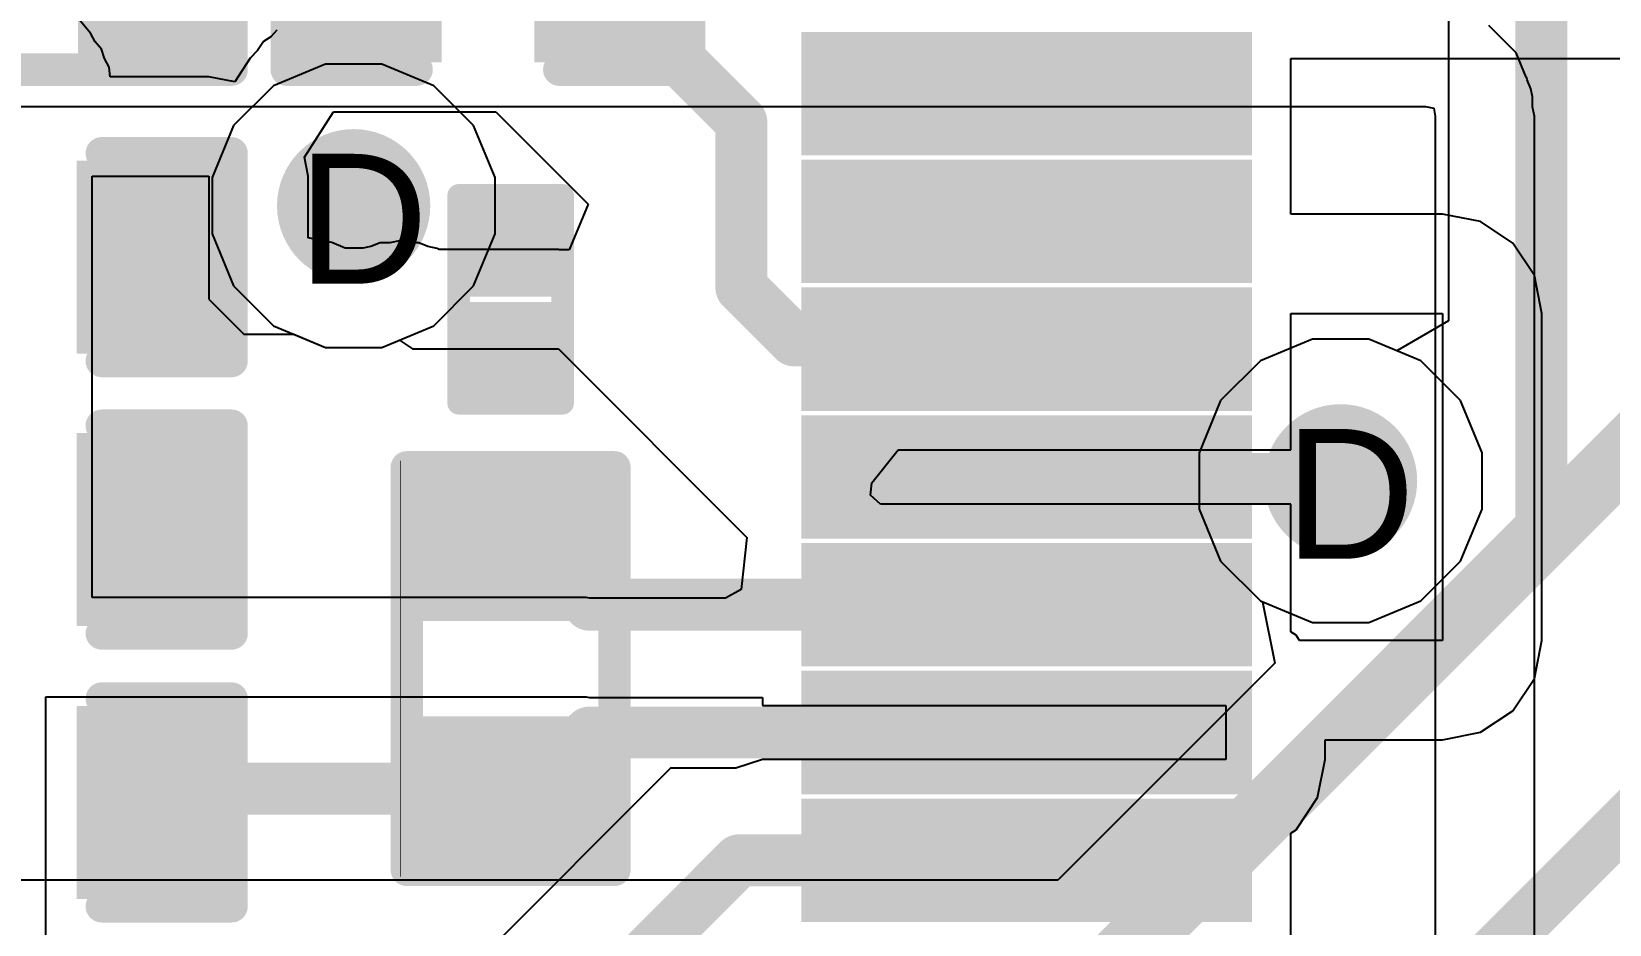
# Model space of a CAD drawing. Header units: inches. Extents: x -11 to 5428, y 0 to 5423.
# Drawn here: x 133.72 to 139.9, y 47.8 to 51.3 of the extents above; entities that cross this region are included whole.
import ezdxf

# ---------------------------------------------------------------- set-up
doc = ezdxf.new("R2010")
doc.units = ezdxf.units.IN
for name, color, linetype in [('Bottom Layer', 5, 'Continuous'), ('Drill Drawing', 1, 'Continuous'), ('GND', 16, 'Continuous'), ('PWR', 76, 'Continuous'), ('Top Layer', 1, 'Continuous'), ('Top Overlay', 2, 'Continuous'), ('Top Paste', 8, 'Continuous'), ('Top Solder', 216, 'Continuous'), ('Via Holes', 16, 'Continuous')]:
    doc.layers.add(name, color=color, linetype=linetype)
doc.styles.add('Arial', font='', dxfattribs={"height": 0.2})
doc.styles.get('Arial').set_extended_font_data('Arial')

# ---------------------------------------------------------------- blocks, each defined once
blk = doc.blocks.new('C___0402_390')
at = {"layer": 'Top Layer'}
for points in [[(-0.6985, -0.3175), (-0.6985, 0.3175), (-0.2413, 0.3175), (-0.2413, -0.3175)], [(0.2413, -0.3175), (0.2413, 0.3175), (0.6985, 0.3175), (0.6985, -0.3175)]]:
    blk.add_hatch(color=1, dxfattribs=at).paths.add_polyline_path(points)
at = {"layer": 'Top Paste'}
for points in [[(-0.6985, -0.3175), (-0.6985, 0.3175), (-0.2413, 0.3175), (-0.2413, -0.3175)], [(0.2413, -0.3175), (0.2413, 0.3175), (0.6985, 0.3175), (0.6985, -0.3175)]]:
    blk.add_hatch(color=8, dxfattribs=at).paths.add_polyline_path(points)
at = {"layer": 'Top Solder'}
for points in [[(-0.7585, -0.3775), (-0.7585, 0.3775), (-0.1813, 0.3775), (-0.1813, -0.3775)], [(0.1813, -0.3775), (0.1813, 0.3775), (0.7585, 0.3775), (0.7585, -0.3775)]]:
    blk.add_hatch(color=216, dxfattribs=at).paths.add_polyline_path(points)
at = {"layer": 'Top Overlay'}
for points in [[(-0.7874, 0.4064, 0.127, 0.127, 0), (-0.2794, 0.4064, 0.127, 0.127, 0)], [(-0.7874, -0.4064, 0.127, 0.127, 0), (-0.7874, 0.4064, 0.127, 0.127, 0)], [(0.2794, 0.4064, 0.127, 0.127, 0), (0.7874, 0.4064, 0.127, 0.127, 0)], [(0.7874, -0.4064, 0.127, 0.127, 0), (0.7874, 0.4064, 0.127, 0.127, 0)], [(-0.7874, -0.4064, 0.127, 0.127, 0), (-0.2794, -0.4064, 0.127, 0.127, 0)], [(0.2794, -0.4064, 0.127, 0.127, 0), (0.7874, -0.4064, 0.127, 0.127, 0)]]:
    blk.add_lwpolyline(points, format="xyseb", dxfattribs=at)
for points in [[(-0.8192, 0.4064, 0.0635, 0.0635, 1), (-0.7557, 0.4064, 0.0635, 0.0635, 1)], [(-0.8192, 0.4064, 0.0635, 0.0635, 1), (-0.7557, 0.4064, 0.0635, 0.0635, 1)], [(-0.3112, 0.4064, 0.0635, 0.0635, 1), (-0.2477, 0.4064, 0.0635, 0.0635, 1)], [(0.2476, 0.4064, 0.0635, 0.0635, 1), (0.3111, 0.4064, 0.0635, 0.0635, 1)], [(0.7556, 0.4064, 0.0635, 0.0635, 1), (0.8191, 0.4064, 0.0635, 0.0635, 1)], [(0.7556, 0.4064, 0.0635, 0.0635, 1), (0.8191, 0.4064, 0.0635, 0.0635, 1)], [(-0.8192, -0.4064, 0.0635, 0.0635, 1), (-0.7557, -0.4064, 0.0635, 0.0635, 1)], [(-0.8192, -0.4064, 0.0635, 0.0635, 1), (-0.7557, -0.4064, 0.0635, 0.0635, 1)], [(-0.3112, -0.4064, 0.0635, 0.0635, 1), (-0.2477, -0.4064, 0.0635, 0.0635, 1)], [(0.2476, -0.4064, 0.0635, 0.0635, 1), (0.3111, -0.4064, 0.0635, 0.0635, 1)], [(0.7556, -0.4064, 0.0635, 0.0635, 1), (0.8191, -0.4064, 0.0635, 0.0635, 1)], [(0.7556, -0.4064, 0.0635, 0.0635, 1), (0.8191, -0.4064, 0.0635, 0.0635, 1)]]:
    blk.add_lwpolyline(points, format="xyseb", close=True, dxfattribs=at)
blk = doc.blocks.new('C___0402_401')
at = {"layer": 'Top Layer'}
for points in [[(-0.6985, -0.3175), (-0.6985, 0.3175), (-0.2413, 0.3175), (-0.2413, -0.3175)], [(0.2413, -0.3175), (0.2413, 0.3175), (0.6985, 0.3175), (0.6985, -0.3175)]]:
    blk.add_hatch(color=1, dxfattribs=at).paths.add_polyline_path(points)
at = {"layer": 'Top Paste'}
for points in [[(-0.6985, -0.3175), (-0.6985, 0.3175), (-0.2413, 0.3175), (-0.2413, -0.3175)], [(0.2413, -0.3175), (0.2413, 0.3175), (0.6985, 0.3175), (0.6985, -0.3175)]]:
    blk.add_hatch(color=8, dxfattribs=at).paths.add_polyline_path(points)
at = {"layer": 'Top Solder'}
for points in [[(-0.7585, -0.3775), (-0.7585, 0.3775), (-0.1813, 0.3775), (-0.1813, -0.3775)], [(0.1813, -0.3775), (0.1813, 0.3775), (0.7585, 0.3775), (0.7585, -0.3775)]]:
    blk.add_hatch(color=216, dxfattribs=at).paths.add_polyline_path(points)
at = {"layer": 'Top Overlay'}
for points in [[(-0.7874, -0.4064, 0.127, 0.127, 0), (-0.7874, 0.4064, 0.127, 0.127, 0)], [(-0.7874, 0.4064, 0.127, 0.127, 0), (-0.2794, 0.4064, 0.127, 0.127, 0)], [(0.2794, 0.4064, 0.127, 0.127, 0), (0.7874, 0.4064, 0.127, 0.127, 0)], [(0.7874, -0.4064, 0.127, 0.127, 0), (0.7874, 0.4064, 0.127, 0.127, 0)], [(-0.7874, -0.4064, 0.127, 0.127, 0), (-0.2794, -0.4064, 0.127, 0.127, 0)], [(0.2794, -0.4064, 0.127, 0.127, 0), (0.7874, -0.4064, 0.127, 0.127, 0)]]:
    blk.add_lwpolyline(points, format="xyseb", dxfattribs=at)
for points in [[(-0.8192, 0.4064, 0.0635, 0.0635, 1), (-0.7557, 0.4064, 0.0635, 0.0635, 1)], [(-0.8192, 0.4064, 0.0635, 0.0635, 1), (-0.7557, 0.4064, 0.0635, 0.0635, 1)], [(-0.3112, 0.4064, 0.0635, 0.0635, 1), (-0.2477, 0.4064, 0.0635, 0.0635, 1)], [(0.2476, 0.4064, 0.0635, 0.0635, 1), (0.3111, 0.4064, 0.0635, 0.0635, 1)], [(0.7556, 0.4064, 0.0635, 0.0635, 1), (0.8191, 0.4064, 0.0635, 0.0635, 1)], [(0.7556, 0.4064, 0.0635, 0.0635, 1), (0.8191, 0.4064, 0.0635, 0.0635, 1)], [(-0.8192, -0.4064, 0.0635, 0.0635, 1), (-0.7557, -0.4064, 0.0635, 0.0635, 1)], [(-0.8192, -0.4064, 0.0635, 0.0635, 1), (-0.7557, -0.4064, 0.0635, 0.0635, 1)], [(-0.3112, -0.4064, 0.0635, 0.0635, 1), (-0.2477, -0.4064, 0.0635, 0.0635, 1)], [(0.2476, -0.4064, 0.0635, 0.0635, 1), (0.3111, -0.4064, 0.0635, 0.0635, 1)], [(0.7556, -0.4064, 0.0635, 0.0635, 1), (0.8191, -0.4064, 0.0635, 0.0635, 1)], [(0.7556, -0.4064, 0.0635, 0.0635, 1), (0.8191, -0.4064, 0.0635, 0.0635, 1)]]:
    blk.add_lwpolyline(points, format="xyseb", close=True, dxfattribs=at)
blk = doc.blocks.new('C___0402_402')
at = {"layer": 'Top Layer'}
for points in [[(-0.6985, -0.3175), (-0.6985, 0.3175), (-0.2413, 0.3175), (-0.2413, -0.3175)], [(0.2413, -0.3175), (0.2413, 0.3175), (0.6985, 0.3175), (0.6985, -0.3175)]]:
    blk.add_hatch(color=1, dxfattribs=at).paths.add_polyline_path(points)
at = {"layer": 'Top Paste'}
for points in [[(-0.6985, -0.3175), (-0.6985, 0.3175), (-0.2413, 0.3175), (-0.2413, -0.3175)], [(0.2413, -0.3175), (0.2413, 0.3175), (0.6985, 0.3175), (0.6985, -0.3175)]]:
    blk.add_hatch(color=8, dxfattribs=at).paths.add_polyline_path(points)
at = {"layer": 'Top Solder'}
for points in [[(-0.7585, -0.3775), (-0.7585, 0.3775), (-0.1813, 0.3775), (-0.1813, -0.3775)], [(0.1813, -0.3775), (0.1813, 0.3775), (0.7585, 0.3775), (0.7585, -0.3775)]]:
    blk.add_hatch(color=216, dxfattribs=at).paths.add_polyline_path(points)
at = {"layer": 'Top Overlay'}
for points in [[(-0.7874, 0.4064, 0.127, 0.127, 0), (-0.2794, 0.4064, 0.127, 0.127, 0)], [(-0.7874, -0.4064, 0.127, 0.127, 0), (-0.7874, 0.4064, 0.127, 0.127, 0)], [(0.2794, 0.4064, 0.127, 0.127, 0), (0.7874, 0.4064, 0.127, 0.127, 0)], [(0.7874, -0.4064, 0.127, 0.127, 0), (0.7874, 0.4064, 0.127, 0.127, 0)], [(-0.7874, -0.4064, 0.127, 0.127, 0), (-0.2794, -0.4064, 0.127, 0.127, 0)], [(0.2794, -0.4064, 0.127, 0.127, 0), (0.7874, -0.4064, 0.127, 0.127, 0)]]:
    blk.add_lwpolyline(points, format="xyseb", dxfattribs=at)
for points in [[(-0.8192, 0.4064, 0.0635, 0.0635, 1), (-0.7557, 0.4064, 0.0635, 0.0635, 1)], [(-0.8192, 0.4064, 0.0635, 0.0635, 1), (-0.7557, 0.4064, 0.0635, 0.0635, 1)], [(-0.3112, 0.4064, 0.0635, 0.0635, 1), (-0.2477, 0.4064, 0.0635, 0.0635, 1)], [(0.2476, 0.4064, 0.0635, 0.0635, 1), (0.3111, 0.4064, 0.0635, 0.0635, 1)], [(0.7556, 0.4064, 0.0635, 0.0635, 1), (0.8191, 0.4064, 0.0635, 0.0635, 1)], [(0.7556, 0.4064, 0.0635, 0.0635, 1), (0.8191, 0.4064, 0.0635, 0.0635, 1)], [(-0.8192, -0.4064, 0.0635, 0.0635, 1), (-0.7557, -0.4064, 0.0635, 0.0635, 1)], [(-0.8192, -0.4064, 0.0635, 0.0635, 1), (-0.7557, -0.4064, 0.0635, 0.0635, 1)], [(-0.3112, -0.4064, 0.0635, 0.0635, 1), (-0.2477, -0.4064, 0.0635, 0.0635, 1)], [(0.2476, -0.4064, 0.0635, 0.0635, 1), (0.3111, -0.4064, 0.0635, 0.0635, 1)], [(0.7556, -0.4064, 0.0635, 0.0635, 1), (0.8191, -0.4064, 0.0635, 0.0635, 1)], [(0.7556, -0.4064, 0.0635, 0.0635, 1), (0.8191, -0.4064, 0.0635, 0.0635, 1)]]:
    blk.add_lwpolyline(points, format="xyseb", close=True, dxfattribs=at)
blk = doc.blocks.new('C___0402_403')
at = {"layer": 'Top Layer'}
for points in [[(-0.6985, -0.3175), (-0.6985, 0.3175), (-0.2413, 0.3175), (-0.2413, -0.3175)], [(0.2413, -0.3175), (0.2413, 0.3175), (0.6985, 0.3175), (0.6985, -0.3175)]]:
    blk.add_hatch(color=1, dxfattribs=at).paths.add_polyline_path(points)
at = {"layer": 'Top Paste'}
for points in [[(-0.6985, -0.3175), (-0.6985, 0.3175), (-0.2413, 0.3175), (-0.2413, -0.3175)], [(0.2413, -0.3175), (0.2413, 0.3175), (0.6985, 0.3175), (0.6985, -0.3175)]]:
    blk.add_hatch(color=8, dxfattribs=at).paths.add_polyline_path(points)
at = {"layer": 'Top Solder'}
for points in [[(-0.7585, -0.3775), (-0.7585, 0.3775), (-0.1813, 0.3775), (-0.1813, -0.3775)], [(0.1813, -0.3775), (0.1813, 0.3775), (0.7585, 0.3775), (0.7585, -0.3775)]]:
    blk.add_hatch(color=216, dxfattribs=at).paths.add_polyline_path(points)
at = {"layer": 'Top Overlay'}
for points in [[(-0.7874, 0.4064, 0.127, 0.127, 0), (-0.2794, 0.4064, 0.127, 0.127, 0)], [(-0.7874, -0.4064, 0.127, 0.127, 0), (-0.7874, 0.4064, 0.127, 0.127, 0)], [(0.2794, 0.4064, 0.127, 0.127, 0), (0.7874, 0.4064, 0.127, 0.127, 0)], [(0.7874, -0.4064, 0.127, 0.127, 0), (0.7874, 0.4064, 0.127, 0.127, 0)], [(-0.7874, -0.4064, 0.127, 0.127, 0), (-0.2794, -0.4064, 0.127, 0.127, 0)], [(0.2794, -0.4064, 0.127, 0.127, 0), (0.7874, -0.4064, 0.127, 0.127, 0)]]:
    blk.add_lwpolyline(points, format="xyseb", dxfattribs=at)
for points in [[(-0.8192, 0.4064, 0.0635, 0.0635, 1), (-0.7557, 0.4064, 0.0635, 0.0635, 1)], [(-0.8192, 0.4064, 0.0635, 0.0635, 1), (-0.7557, 0.4064, 0.0635, 0.0635, 1)], [(-0.3112, 0.4064, 0.0635, 0.0635, 1), (-0.2477, 0.4064, 0.0635, 0.0635, 1)], [(0.2476, 0.4064, 0.0635, 0.0635, 1), (0.3111, 0.4064, 0.0635, 0.0635, 1)], [(0.7556, 0.4064, 0.0635, 0.0635, 1), (0.8191, 0.4064, 0.0635, 0.0635, 1)], [(0.7556, 0.4064, 0.0635, 0.0635, 1), (0.8191, 0.4064, 0.0635, 0.0635, 1)], [(-0.8192, -0.4064, 0.0635, 0.0635, 1), (-0.7557, -0.4064, 0.0635, 0.0635, 1)], [(-0.8192, -0.4064, 0.0635, 0.0635, 1), (-0.7557, -0.4064, 0.0635, 0.0635, 1)], [(-0.3112, -0.4064, 0.0635, 0.0635, 1), (-0.2477, -0.4064, 0.0635, 0.0635, 1)], [(0.2476, -0.4064, 0.0635, 0.0635, 1), (0.3111, -0.4064, 0.0635, 0.0635, 1)], [(0.7556, -0.4064, 0.0635, 0.0635, 1), (0.8191, -0.4064, 0.0635, 0.0635, 1)], [(0.7556, -0.4064, 0.0635, 0.0635, 1), (0.8191, -0.4064, 0.0635, 0.0635, 1)]]:
    blk.add_lwpolyline(points, format="xyseb", close=True, dxfattribs=at)
blk = doc.blocks.new('DFN_2_0_3_0_6__412')
at = {"layer": 'Top Layer'}
for points in [[(-0.33, -0.13), (-0.33, 0.13), (-0.06, 0.13), (-0.06, -0.13)], [(0.06, -0.13), (0.06, 0.13), (0.33, 0.13), (0.33, -0.13)]]:
    blk.add_hatch(color=1, dxfattribs=at).paths.add_polyline_path(points)
at = {"layer": 'Top Paste'}
for points in [[(-0.33, -0.13), (-0.33, 0.13), (-0.06, 0.13), (-0.06, -0.13)], [(0.06, -0.13), (0.06, 0.13), (0.33, 0.13), (0.33, -0.13)]]:
    blk.add_hatch(color=8, dxfattribs=at).paths.add_polyline_path(points)
at = {"layer": 'Top Solder'}
for points in [[(-0.38, -0.18), (-0.38, 0.18), (-0.01, 0.18), (-0.01, -0.18)], [(0.01, -0.18), (0.01, 0.18), (0.38, 0.18), (0.38, -0.18)]]:
    blk.add_hatch(color=216, dxfattribs=at).paths.add_polyline_path(points)
at = {"layer": 'Top Overlay'}
for points in [[(0.4064, 0.2032, 0.0889, 0.0889, 0), (-0.4064, 0.2032, 0.0889, 0.0889, 0)], [(-0.4064, -0.2032, 0.0889, 0.0889, 0), (-0.4064, 0.2032, 0.0889, 0.0889, 0)], [(0.4064, -0.2032, 0.0889, 0.0889, 0), (0.4064, 0.2032, 0.0889, 0.0889, 0)], [(0.4064, -0.2032, 0.0889, 0.0889, 0), (-0.4064, -0.2032, 0.0889, 0.0889, 0)]]:
    blk.add_lwpolyline(points, format="xyseb", dxfattribs=at)
for points in [[(-0.4286, 0.2032, 0.0445, 0.0445, 1), (-0.3842, 0.2032, 0.0445, 0.0445, 1)], [(-0.4286, 0.2032, 0.0445, 0.0445, 1), (-0.3842, 0.2032, 0.0445, 0.0445, 1)], [(0.3842, 0.2032, 0.0445, 0.0445, 1), (0.4286, 0.2032, 0.0445, 0.0445, 1)], [(0.3842, 0.2032, 0.0445, 0.0445, 1), (0.4286, 0.2032, 0.0445, 0.0445, 1)], [(-0.4286, -0.2032, 0.0445, 0.0445, 1), (-0.3842, -0.2032, 0.0445, 0.0445, 1)], [(-0.4286, -0.2032, 0.0445, 0.0445, 1), (-0.3842, -0.2032, 0.0445, 0.0445, 1)], [(0.3842, -0.2032, 0.0445, 0.0445, 1), (0.4286, -0.2032, 0.0445, 0.0445, 1)], [(0.3842, -0.2032, 0.0445, 0.0445, 1), (0.4286, -0.2032, 0.0445, 0.0445, 1)]]:
    blk.add_lwpolyline(points, format="xyseb", close=True, dxfattribs=at)
blk = doc.blocks.new('R___0402_419')
at = {"layer": 'Top Layer'}
for points in [[(-0.6985, -0.3175), (-0.6985, 0.3175), (-0.2413, 0.3175), (-0.2413, -0.3175)], [(0.2413, -0.3175), (0.2413, 0.3175), (0.6985, 0.3175), (0.6985, -0.3175)]]:
    blk.add_hatch(color=1, dxfattribs=at).paths.add_polyline_path(points)
at = {"layer": 'Top Paste'}
for points in [[(-0.6985, -0.3175), (-0.6985, 0.3175), (-0.2413, 0.3175), (-0.2413, -0.3175)], [(0.2413, -0.3175), (0.2413, 0.3175), (0.6985, 0.3175), (0.6985, -0.3175)]]:
    blk.add_hatch(color=8, dxfattribs=at).paths.add_polyline_path(points)
at = {"layer": 'Top Solder'}
for points in [[(-0.7535, -0.3725), (-0.7535, 0.3725), (-0.1863, 0.3725), (-0.1863, -0.3725)], [(0.1863, -0.3725), (0.1863, 0.3725), (0.7535, 0.3725), (0.7535, -0.3725)]]:
    blk.add_hatch(color=216, dxfattribs=at).paths.add_polyline_path(points)
at = {"layer": 'Top Overlay'}
for points in [[(-0.7874, -0.4064, 0.127, 0.127, 0), (-0.7874, 0.4064, 0.127, 0.127, 0)], [(0.7874, 0.4064, 0.127, 0.127, 0), (-0.7874, 0.4064, 0.127, 0.127, 0)], [(0.7874, -0.4064, 0.127, 0.127, 0), (0.7874, 0.4064, 0.127, 0.127, 0)], [(0.7874, -0.4064, 0.127, 0.127, 0), (-0.7874, -0.4064, 0.127, 0.127, 0)], [(0.8128, -0.4318, 0.00323, 0.00323, 0), (-0.8128, -0.4318, 0.00323, 0.00323, 0)]]:
    blk.add_lwpolyline(points, format="xyseb", dxfattribs=at)
for points in [[(-0.8192, 0.4064, 0.0635, 0.0635, 1), (-0.7557, 0.4064, 0.0635, 0.0635, 1)], [(-0.8192, 0.4064, 0.0635, 0.0635, 1), (-0.7557, 0.4064, 0.0635, 0.0635, 1)], [(0.7556, 0.4064, 0.0635, 0.0635, 1), (0.8191, 0.4064, 0.0635, 0.0635, 1)], [(0.7556, 0.4064, 0.0635, 0.0635, 1), (0.8191, 0.4064, 0.0635, 0.0635, 1)], [(-0.8192, -0.4064, 0.0635, 0.0635, 1), (-0.7557, -0.4064, 0.0635, 0.0635, 1)], [(-0.8192, -0.4064, 0.0635, 0.0635, 1), (-0.7557, -0.4064, 0.0635, 0.0635, 1)], [(0.7556, -0.4064, 0.0635, 0.0635, 1), (0.8191, -0.4064, 0.0635, 0.0635, 1)], [(0.7556, -0.4064, 0.0635, 0.0635, 1), (0.8191, -0.4064, 0.0635, 0.0635, 1)], [(-0.8136, -0.4318, 0.00161, 0.00161, 1), (-0.812, -0.4318, 0.00161, 0.00161, 1)], [(0.812, -0.4318, 0.00161, 0.00161, 1), (0.8136, -0.4318, 0.00161, 0.00161, 1)]]:
    blk.add_lwpolyline(points, format="xyseb", close=True, dxfattribs=at)
blk = doc.blocks.new('R___0402_423')
at = {"layer": 'Top Layer'}
for points in [[(-0.6985, -0.3175), (-0.6985, 0.3175), (-0.2413, 0.3175), (-0.2413, -0.3175)], [(0.2413, -0.3175), (0.2413, 0.3175), (0.6985, 0.3175), (0.6985, -0.3175)]]:
    blk.add_hatch(color=1, dxfattribs=at).paths.add_polyline_path(points)
at = {"layer": 'Top Paste'}
for points in [[(-0.6985, -0.3175), (-0.6985, 0.3175), (-0.2413, 0.3175), (-0.2413, -0.3175)], [(0.2413, -0.3175), (0.2413, 0.3175), (0.6985, 0.3175), (0.6985, -0.3175)]]:
    blk.add_hatch(color=8, dxfattribs=at).paths.add_polyline_path(points)
at = {"layer": 'Top Solder'}
for points in [[(-0.7535, -0.3725), (-0.7535, 0.3725), (-0.1863, 0.3725), (-0.1863, -0.3725)], [(0.1863, -0.3725), (0.1863, 0.3725), (0.7535, 0.3725), (0.7535, -0.3725)]]:
    blk.add_hatch(color=216, dxfattribs=at).paths.add_polyline_path(points)
at = {"layer": 'Top Overlay'}
for points in [[(-0.7874, 0.4064, 0.127, 0.127, 0), (-0.7874, -0.4064, 0.127, 0.127, 0)], [(0.7874, 0.4064, 0.127, 0.127, 0), (-0.7874, 0.4064, 0.127, 0.127, 0)], [(0.7874, 0.4064, 0.127, 0.127, 0), (0.7874, -0.4064, 0.127, 0.127, 0)], [(0.7874, -0.4064, 0.127, 0.127, 0), (-0.7874, -0.4064, 0.127, 0.127, 0)], [(0.8128, -0.4318, 0.00323, 0.00323, 0), (-0.8128, -0.4318, 0.00323, 0.00323, 0)]]:
    blk.add_lwpolyline(points, format="xyseb", dxfattribs=at)
for points in [[(-0.8191, 0.4064, 0.0635, 0.0635, 1), (-0.7556, 0.4064, 0.0635, 0.0635, 1)], [(-0.8191, 0.4064, 0.0635, 0.0635, 1), (-0.7556, 0.4064, 0.0635, 0.0635, 1)], [(0.7557, 0.4064, 0.0635, 0.0635, 1), (0.8192, 0.4064, 0.0635, 0.0635, 1)], [(0.7557, 0.4064, 0.0635, 0.0635, 1), (0.8192, 0.4064, 0.0635, 0.0635, 1)], [(-0.8191, -0.4064, 0.0635, 0.0635, 1), (-0.7556, -0.4064, 0.0635, 0.0635, 1)], [(-0.8191, -0.4064, 0.0635, 0.0635, 1), (-0.7556, -0.4064, 0.0635, 0.0635, 1)], [(0.7557, -0.4064, 0.0635, 0.0635, 1), (0.8192, -0.4064, 0.0635, 0.0635, 1)], [(0.7557, -0.4064, 0.0635, 0.0635, 1), (0.8192, -0.4064, 0.0635, 0.0635, 1)], [(-0.8136, -0.4318, 0.00161, 0.00161, 1), (-0.812, -0.4318, 0.00161, 0.00161, 1)], [(0.812, -0.4318, 0.00161, 0.00161, 1), (0.8136, -0.4318, 0.00161, 0.00161, 1)]]:
    blk.add_lwpolyline(points, format="xyseb", close=True, dxfattribs=at)
blk = doc.blocks.new('LQFP_144_20_20__614')
at = {"layer": 'Top Layer'}
for points in [[(-11.46, -4.61), (-9.9, -4.61), (-9.9, -4.89), (-11.46, -4.89)], [(-11.46, -5.11), (-9.9, -5.11), (-9.9, -5.39), (-11.46, -5.39)], [(-11.46, -5.61), (-9.9, -5.61), (-9.9, -5.89), (-11.46, -5.89)], [(-11.46, -6.11), (-9.9, -6.11), (-9.9, -6.39), (-11.46, -6.39)], [(-11.46, -6.61), (-9.9, -6.61), (-9.9, -6.89), (-11.46, -6.89)], [(-11.46, -7.11), (-9.9, -7.11), (-9.9, -7.39), (-11.46, -7.39)], [(-11.46, -7.61), (-9.9, -7.61), (-9.9, -7.89), (-11.46, -7.89)]]:
    blk.add_hatch(color=1, dxfattribs=at).paths.add_polyline_path(points)
at = {"layer": 'Top Paste'}
for points in [[(-11.46, -4.61), (-9.9, -4.61), (-9.9, -4.89), (-11.46, -4.89)], [(-11.46, -5.11), (-9.9, -5.11), (-9.9, -5.39), (-11.46, -5.39)], [(-11.46, -5.61), (-9.9, -5.61), (-9.9, -5.89), (-11.46, -5.89)], [(-11.46, -6.11), (-9.9, -6.11), (-9.9, -6.39), (-11.46, -6.39)], [(-11.46, -6.61), (-9.9, -6.61), (-9.9, -6.89), (-11.46, -6.89)], [(-11.46, -7.11), (-9.9, -7.11), (-9.9, -7.39), (-11.46, -7.39)], [(-11.46, -7.61), (-9.9, -7.61), (-9.9, -7.89), (-11.46, -7.89)]]:
    blk.add_hatch(color=8, dxfattribs=at).paths.add_polyline_path(points)
at = {"layer": 'Top Solder'}
for points in [[(-11.5616, -4.5084), (-9.7984, -4.5084), (-9.7984, -4.9916), (-11.5616, -4.9916)], [(-11.5616, -5.0084), (-9.7984, -5.0084), (-9.7984, -5.4916), (-11.5616, -5.4916)], [(-11.5616, -5.5084), (-9.7984, -5.5084), (-9.7984, -5.9916), (-11.5616, -5.9916)], [(-11.5616, -6.0084), (-9.7984, -6.0084), (-9.7984, -6.4916), (-11.5616, -6.4916)], [(-11.5616, -6.5084), (-9.7984, -6.5084), (-9.7984, -6.9916), (-11.5616, -6.9916)], [(-11.5616, -7.0084), (-9.7984, -7.0084), (-9.7984, -7.4916), (-11.5616, -7.4916)], [(-11.5616, -7.5084), (-9.7984, -7.5084), (-9.7984, -7.9916), (-11.5616, -7.9916)]]:
    blk.add_hatch(color=216, dxfattribs=at).paths.add_polyline_path(points)

msp = doc.modelspace()

# ---------------------------------------------------------------- hatches: boundary and pattern name
at = {"layer": 'Bottom Layer'}
h = msp.add_hatch(color=5, dxfattribs=at)
edge = h.paths.add_edge_path()
edge.add_arc((134.9832, 50.6148), 0.3, 0, 360)
h = msp.add_hatch(color=5, dxfattribs=at)
edge = h.paths.add_edge_path()
edge.add_arc((138.8466, 49.5385), 0.3, 0, 360)
at = {"layer": 'GND'}
h = msp.add_hatch(color=16, dxfattribs=at)
edge = h.paths.add_edge_path()
edge.add_arc((134.9832, 50.6148), 0.3, 0, 360)
h = msp.add_hatch(color=16, dxfattribs=at)
edge = h.paths.add_edge_path()
edge.add_arc((138.8466, 49.5385), 0.3, 0, 360)
at = {"layer": 'PWR'}
h = msp.add_hatch(color=76, dxfattribs=at)
edge = h.paths.add_edge_path()
edge.add_arc((134.9832, 50.6148), 0.3, 0, 360)
h = msp.add_hatch(color=76, dxfattribs=at)
edge = h.paths.add_edge_path()
edge.add_arc((138.8466, 49.5385), 0.3, 0, 360)
at = {"layer": 'Top Layer'}
h = msp.add_hatch(color=1, dxfattribs=at)
edge = h.paths.add_edge_path()
edge.add_arc((134.9832, 50.6148), 0.3, 0, 360)
h = msp.add_hatch(color=1, dxfattribs=at)
edge = h.paths.add_edge_path()
edge.add_arc((138.8466, 49.5385), 0.3, 0, 360)
at = {"layer": 'Via Holes'}
h = msp.add_hatch(color=7, dxfattribs=at)
edge = h.paths.add_edge_path()
edge.add_arc((134.9832, 50.6148), 0.15, 0, 360)
h = msp.add_hatch(color=7, dxfattribs=at)
edge = h.paths.add_edge_path()
edge.add_arc((138.8466, 49.5385), 0.15, 0, 360)

# ---------------------------------------------------------------- linework, layer by layer
at = {"layer": 'Bottom Layer'}
for p, q in [((139.2696, 52.7729), (139.2696, 50.1646)), ((134.873, 51.1688), (134.6694, 51.0845)), ((135.0934, 51.1688), (134.873, 51.1688)), ((135.297, 51.0845), (135.0934, 51.1688)), ((134.6694, 51.0845), (134.5135, 50.9286)), ((135.4528, 50.9286), (135.297, 51.0845)), ((134.5135, 50.9286), (134.4292, 50.725)), ((135.5372, 50.725), (135.4528, 50.9286)), ((134.4292, 50.725), (134.4292, 50.5046)), ((135.5372, 50.5046), (135.5372, 50.725)), ((134.4292, 50.5046), (134.5135, 50.301)), ((135.4528, 50.301), (135.5372, 50.5046)), ((134.5135, 50.301), (134.6694, 50.1451)), ((135.297, 50.1451), (135.4528, 50.301)), ((139.2696, 50.1646), (139.0664, 50.0472)), ((134.6694, 50.1451), (134.873, 50.0608)), ((135.0934, 50.0608), (135.297, 50.1451)), ((134.873, 50.0608), (135.0934, 50.0608)), ((138.7364, 50.0925), (138.5328, 50.0082)), ((138.9568, 50.0925), (138.7364, 50.0925)), ((139.0664, 50.0472), (138.9568, 50.0925)), ((138.5328, 50.0082), (138.377, 49.8524)), ((138.377, 49.8524), (138.2926, 49.6487)), ((138.2926, 49.6487), (138.2926, 49.4283)), ((138.2926, 49.4283), (138.377, 49.2247)), ((138.377, 49.2247), (138.5328, 49.0689)), ((138.5328, 49.0689), (138.5416, 49.0652)), ((138.5416, 49.0652), (138.5893, 48.8255)), ((138.5893, 48.8255), (137.7397, 47.9759)), ((137.7397, 47.9759), (132.5258, 47.9759))]:
    msp.add_line(p, q, dxfattribs=at)
for points in [[(139.6321, 49.319, 0.254, 0.254, 0), (153.9003, 63.5872, 0.254, 0.254, 0)], [(137.5744, 45.8216, 0.2032, 0.2032, 0), (154.5396, 62.7869, 0.2032, 0.2032, 0)], [(139.6321, 49.319, 0.2032, 0.2032, 0), (139.6321, 53.1938, 0.2032, 0.2032, 0)], [(137.9006, 47.5875, 0.254, 0.254, 0), (139.6321, 49.319, 0.254, 0.254, 0)]]:
    msp.add_lwpolyline(points, format="xyseb", dxfattribs=at)
for points in [[(139.5686, 49.319, 0.127, 0.127, 1), (139.6956, 49.319, 0.127, 0.127, 1)], [(139.5686, 49.319, 0.127, 0.127, 1), (139.6956, 49.319, 0.127, 0.127, 1)], [(139.5813, 49.319, 0.1016, 0.1016, 1), (139.6829, 49.319, 0.1016, 0.1016, 1)]]:
    msp.add_lwpolyline(points, format="xyseb", close=True, dxfattribs=at)
at = {"layer": 'GND'}
for p, q in [((139.5341, 51.2127), (139.4269, 51.3199)), ((139.5731, 51.1184), (139.5341, 51.2127)), ((139.5341, 51.2127), (139.5341, 51.2127)), ((139.5763, 51.1136), (139.5731, 51.1184)), ((139.5774, 51.108), (139.5763, 51.1136)), ((139.5921, 51.0726), (139.5774, 51.108)), ((139.5984, 51.0407), (139.5921, 51.0726)), ((139.5984, 51.0025), (139.5984, 51.0407)), ((132.0167, 51.0032), (139.1791, 51.0032)), ((139.1791, 51.0032), (139.2111, 50.9969)), ((139.2111, 50.9969), (139.2174, 50.965)), ((139.2174, 50.965), (139.2174, 49.8582)), ((139.6059, 50.965), (139.5984, 51.0025)), ((139.6059, 49.8582), (139.6059, 50.965)), ((139.2174, 49.8582), (139.2174, 49.8582)), ((139.2174, 49.8582), (139.2174, 49.8582)), ((139.2174, 49.8582), (139.2174, 46.4662)), ((139.6059, 46.4662), (139.6059, 49.8582))]:
    msp.add_line(p, q, dxfattribs=at)
at = {"layer": 'PWR'}
for p, q in [((134.873, 51.1688), (134.6694, 51.0845)), ((135.0934, 51.1688), (134.873, 51.1688)), ((135.297, 51.0845), (135.0934, 51.1688)), ((134.6694, 51.0845), (134.5135, 50.9286)), ((135.4528, 50.9286), (135.297, 51.0845)), ((134.5135, 50.9286), (134.4292, 50.725)), ((135.5372, 50.725), (135.4528, 50.9286)), ((134.4292, 50.725), (134.4292, 50.5046)), ((135.5372, 50.5046), (135.5372, 50.725)), ((134.4292, 50.5046), (134.5135, 50.301)), ((135.4528, 50.301), (135.5372, 50.5046)), ((134.5135, 50.301), (134.6694, 50.1451)), ((135.297, 50.1451), (135.4528, 50.301)), ((134.6694, 50.1451), (134.873, 50.0608)), ((135.0934, 50.0608), (135.297, 50.1451)), ((134.873, 50.0608), (135.0934, 50.0608)), ((138.7364, 50.0925), (138.5328, 50.0082)), ((138.9568, 50.0925), (138.7364, 50.0925)), ((139.1604, 50.0082), (138.9568, 50.0925)), ((138.5328, 50.0082), (138.377, 49.8524)), ((139.3163, 49.8524), (139.1604, 50.0082)), ((138.377, 49.8524), (138.2926, 49.6487)), ((139.4006, 49.6487), (139.3163, 49.8524)), ((138.2926, 49.6487), (138.2926, 49.4283)), ((139.4006, 49.4283), (139.4006, 49.6487)), ((138.2926, 49.4283), (138.377, 49.2247)), ((139.3163, 49.2247), (139.4006, 49.4283)), ((138.377, 49.2247), (138.5328, 49.0689)), ((139.1604, 49.0689), (139.3163, 49.2247)), ((138.5328, 49.0689), (138.7364, 48.9845)), ((138.9568, 48.9845), (139.1604, 49.0689)), ((138.7364, 48.9845), (138.9568, 48.9845))]:
    msp.add_line(p, q, dxfattribs=at)
at = {"layer": 'Top Layer'}
for p, q in [((133.9535, 51.2903), (133.8741, 51.386)), ((133.9718, 51.2566), (133.9535, 51.2903)), ((134.6588, 51.2763), (134.6299, 51.257)), ((134.6829, 51.3013), (134.6588, 51.2763)), ((133.9963, 51.227), (133.9718, 51.2566)), ((134.0075, 51.1906), (133.9963, 51.227)), ((134.6067, 51.2223), (134.5777, 51.1922)), ((134.6299, 51.257), (134.6067, 51.2223)), ((134.0257, 51.1571), (134.0075, 51.1906)), ((134.0295, 51.1198), (134.0257, 51.1571)), ((134.5777, 51.1922), (134.5182, 51.0996)), ((138.6518, 50.5823), (138.6518, 51.1913)), ((138.6518, 51.1913), (140.5746, 51.1913)), ((134.4165, 51.1198), (134.0295, 51.1198)), ((134.5182, 51.0996), (134.4165, 51.1198)), ((134.7904, 50.8045), (134.9046, 50.9823)), ((134.9046, 50.9823), (135.5393, 50.9823)), ((135.5393, 50.9823), (135.901, 50.6206)), ((134.805, 50.7313), (134.7904, 50.8045)), ((133.9593, 49.0823), (133.9593, 50.7313)), ((133.9593, 50.7313), (134.4165, 50.7313)), ((134.4165, 50.7313), (134.4165, 50.2492)), ((134.805, 50.4894), (134.805, 50.7313)), ((135.901, 50.6206), (135.8274, 50.4428)), ((139.2463, 50.5823), (138.6518, 50.5823)), ((139.395, 50.5527), (139.2463, 50.5823)), ((139.521, 50.4685), (139.395, 50.5527)), ((134.8982, 50.4708), (134.805, 50.4894)), ((134.9503, 50.4493), (134.8982, 50.4708)), ((135.0864, 50.4703), (135.0511, 50.4557)), ((135.1247, 50.4703), (135.0864, 50.4703)), ((135.1622, 50.4778), (135.1247, 50.4703)), ((135.1997, 50.4703), (135.1622, 50.4778)), ((135.238, 50.4703), (135.1997, 50.4703)), ((135.2733, 50.4557), (135.238, 50.4703)), ((139.6052, 50.3425), (139.521, 50.4685)), ((135.0189, 50.4493), (134.9503, 50.4493)), ((135.0511, 50.4557), (135.0189, 50.4493)), ((135.3108, 50.4482), (135.2733, 50.4557)), ((135.3182, 50.4433), (135.3108, 50.4482)), ((135.7849, 50.4433), (135.3182, 50.4433)), ((135.7872, 50.4428), (135.7849, 50.4433)), ((135.8274, 50.4428), (135.7872, 50.4428)), ((139.6348, 50.1938), (139.6052, 50.3425)), ((134.4165, 50.2492), (134.5538, 50.1119)), ((138.6518, 49.6598), (138.6518, 50.1938)), ((138.6518, 50.1938), (139.2463, 50.1938)), ((139.2463, 50.1938), (139.2463, 48.9138)), ((139.6348, 48.9138), (139.6348, 50.1938)), ((134.5538, 50.1119), (134.7496, 50.1119)), ((134.7496, 50.1119), (134.873, 50.0608)), ((134.873, 50.0608), (135.0934, 50.0608)), ((135.0934, 50.0608), (135.1622, 50.0893)), ((135.1622, 50.0893), (135.2138, 50.0548)), ((135.2138, 50.0548), (135.2138, 50.0548)), ((135.2138, 50.0548), (135.7849, 50.0548)), ((135.7849, 50.0548), (136.5228, 49.317)), ((137.0115, 49.531), (137.1143, 49.6598)), ((137.1143, 49.6598), (138.6518, 49.6598)), ((137.0065, 49.482), (137.0115, 49.531)), ((137.0461, 49.4478), (137.0065, 49.482)), ((138.6518, 49.4478), (137.0461, 49.4478)), ((138.6518, 48.9483), (138.6518, 49.4478)), ((136.5228, 49.317), (136.5004, 49.1136)), ((136.5004, 49.1136), (136.4392, 49.0797)), ((135.8937, 49.0823), (133.9593, 49.0823)), ((135.9066, 49.0797), (135.8937, 49.0823)), ((136.4392, 49.0797), (135.9066, 49.0797)), ((135.9066, 49.0797), (135.9066, 49.0797)), ((138.6725, 48.9345), (138.6518, 48.9483)), ((138.6863, 48.9138), (138.6725, 48.9345)), ((139.2463, 48.9138), (138.6863, 48.9138)), ((139.6052, 48.7652), (139.6348, 48.9138)), ((139.521, 48.6391), (139.6052, 48.7652)), ((133.778, 46.7211), (133.778, 48.6938)), ((133.778, 48.6938), (135.8937, 48.6938)), ((135.8937, 48.6938), (135.9066, 48.6912)), ((135.9066, 48.6912), (135.9066, 48.6912)), ((135.9066, 48.6912), (136.5838, 48.6912)), ((136.5838, 48.6912), (136.5838, 48.6598)), ((136.5838, 48.6598), (138.3978, 48.6598)), ((138.3978, 48.6598), (138.3978, 48.4478)), ((139.395, 48.5549), (139.521, 48.6391)), ((139.2463, 48.5254), (139.395, 48.5549)), ((138.7863, 48.4478), (138.7863, 48.5254)), ((138.7863, 48.5254), (139.2463, 48.5254)), ((136.5838, 48.4478), (136.4791, 48.4138)), ((138.3978, 48.4478), (136.5838, 48.4478)), ((136.5838, 48.4478), (136.5838, 48.4478)), ((138.7567, 48.2992), (138.7863, 48.4478)), ((136.2238, 48.4138), (135.1266, 47.3166)), ((136.4791, 48.4138), (136.2238, 48.4138)), ((138.6725, 48.1731), (138.7567, 48.2992)), ((138.6518, 48.1593), (138.6725, 48.1731)), ((138.6518, 47.1598), (138.6518, 48.1593))]:
    msp.add_line(p, q, dxfattribs=at)
for points in [[(135.9788, 51.4649, 0.2032, 0.2032, 0), (136.5009, 50.9428, 0.2032, 0.2032, 0)], [(136.5009, 50.2949, 0.2032, 0.2032, 0), (136.5009, 50.9428, 0.2032, 0.2032, 0)], [(136.5009, 50.2949, 0.2032, 0.2032, 0), (136.7076, 50.0882, 0.2032, 0.2032, 0)], [(136.7076, 50.0882, 0.2032, 0.2032, 0), (137.5834, 50.0882, 0.2032, 0.2032, 0)], [(137.5834, 50.0882, 0.2032, 0.2032, 0), (137.6178, 50.0538, 0.2032, 0.2032, 0)], [(137.6178, 49.5538, 0.2032, 0.2032, 0), (137.6254, 49.5462, 0.2032, 0.2032, 0)], [(137.6254, 49.5462, 0.2032, 0.2032, 0), (138.839, 49.5462, 0.2032, 0.2032, 0)], [(138.839, 49.5462, 0.2032, 0.2032, 0), (138.8466, 49.5385, 0.2032, 0.2032, 0)], [(135.5978, 49.2737, 0.2032, 0.2032, 0), (135.6867, 49.2737, 0.2032, 0.2032, 0)], [(135.6867, 49.2737, 0.2032, 0.2032, 0), (135.9066, 49.0538, 0.2032, 0.2032, 0)], [(135.9066, 49.0538, 0.2032, 0.2032, 0), (137.6178, 49.0538, 0.2032, 0.2032, 0)], [(135.6867, 48.3339, 0.2032, 0.2032, 0), (135.9066, 48.5538, 0.2032, 0.2032, 0)], [(135.9066, 48.5538, 0.2032, 0.2032, 0), (137.6178, 48.5538, 0.2032, 0.2032, 0)], [(134.1879, 48.2802, 0.2032, 0.2032, 0), (134.2416, 48.3339, 0.2032, 0.2032, 0)], [(134.2416, 48.3339, 0.2032, 0.2032, 0), (135.5978, 48.3339, 0.2032, 0.2032, 0)], [(135.5978, 48.3339, 0.2032, 0.2032, 0), (135.6867, 48.3339, 0.2032, 0.2032, 0)], [(135.9517, 47.5135, 0.2032, 0.2032, 0), (136.492, 48.0538, 0.2032, 0.2032, 0)], [(136.492, 48.0538, 0.2032, 0.2032, 0), (137.6178, 48.0538, 0.2032, 0.2032, 0)]]:
    msp.add_lwpolyline(points, format="xyseb", dxfattribs=at)
for points in [[(136.4501, 50.9428, 0.1016, 0.1016, 1), (136.5517, 50.9428, 0.1016, 0.1016, 1)], [(136.4501, 50.9428, 0.1016, 0.1016, 1), (136.5517, 50.9428, 0.1016, 0.1016, 1)], [(136.4501, 50.2949, 0.1016, 0.1016, 1), (136.5517, 50.2949, 0.1016, 0.1016, 1)], [(136.4501, 50.2949, 0.1016, 0.1016, 1), (136.5517, 50.2949, 0.1016, 0.1016, 1)], [(136.6568, 50.0882, 0.1016, 0.1016, 1), (136.7584, 50.0882, 0.1016, 0.1016, 1)], [(136.6568, 50.0882, 0.1016, 0.1016, 1), (136.7584, 50.0882, 0.1016, 0.1016, 1)], [(137.5326, 50.0882, 0.1016, 0.1016, 1), (137.6342, 50.0882, 0.1016, 0.1016, 1)], [(137.5326, 50.0882, 0.1016, 0.1016, 1), (137.6342, 50.0882, 0.1016, 0.1016, 1)], [(137.567, 50.0538, 0.1016, 0.1016, 1), (137.6686, 50.0538, 0.1016, 0.1016, 1)], [(137.567, 49.5538, 0.1016, 0.1016, 1), (137.6686, 49.5538, 0.1016, 0.1016, 1)], [(137.5746, 49.5462, 0.1016, 0.1016, 1), (137.6762, 49.5462, 0.1016, 0.1016, 1)], [(137.5746, 49.5462, 0.1016, 0.1016, 1), (137.6762, 49.5462, 0.1016, 0.1016, 1)], [(138.7882, 49.5462, 0.1016, 0.1016, 1), (138.8898, 49.5462, 0.1016, 0.1016, 1)], [(138.7882, 49.5462, 0.1016, 0.1016, 1), (138.8898, 49.5462, 0.1016, 0.1016, 1)], [(138.7958, 49.5385, 0.1016, 0.1016, 1), (138.8974, 49.5385, 0.1016, 0.1016, 1)], [(135.547, 49.2737, 0.1016, 0.1016, 1), (135.6486, 49.2737, 0.1016, 0.1016, 1)], [(135.6359, 49.2737, 0.1016, 0.1016, 1), (135.7375, 49.2737, 0.1016, 0.1016, 1)], [(135.6359, 49.2737, 0.1016, 0.1016, 1), (135.7375, 49.2737, 0.1016, 0.1016, 1)], [(135.8558, 49.0538, 0.1016, 0.1016, 1), (135.9574, 49.0538, 0.1016, 0.1016, 1)], [(135.8558, 49.0538, 0.1016, 0.1016, 1), (135.9574, 49.0538, 0.1016, 0.1016, 1)], [(137.567, 49.0538, 0.1016, 0.1016, 1), (137.6686, 49.0538, 0.1016, 0.1016, 1)], [(135.8558, 48.5538, 0.1016, 0.1016, 1), (135.9574, 48.5538, 0.1016, 0.1016, 1)], [(135.8558, 48.5538, 0.1016, 0.1016, 1), (135.9574, 48.5538, 0.1016, 0.1016, 1)], [(137.567, 48.5538, 0.1016, 0.1016, 1), (137.6686, 48.5538, 0.1016, 0.1016, 1)], [(134.1908, 48.3339, 0.1016, 0.1016, 1), (134.2924, 48.3339, 0.1016, 0.1016, 1)], [(134.1908, 48.3339, 0.1016, 0.1016, 1), (134.2924, 48.3339, 0.1016, 0.1016, 1)], [(135.547, 48.3339, 0.1016, 0.1016, 1), (135.6486, 48.3339, 0.1016, 0.1016, 1)], [(135.547, 48.3339, 0.1016, 0.1016, 1), (135.6486, 48.3339, 0.1016, 0.1016, 1)], [(135.6359, 48.3339, 0.1016, 0.1016, 1), (135.7375, 48.3339, 0.1016, 0.1016, 1)], [(135.6359, 48.3339, 0.1016, 0.1016, 1), (135.7375, 48.3339, 0.1016, 0.1016, 1)], [(134.1371, 48.2802, 0.1016, 0.1016, 1), (134.2387, 48.2802, 0.1016, 0.1016, 1)], [(136.4412, 48.0538, 0.1016, 0.1016, 1), (136.5428, 48.0538, 0.1016, 0.1016, 1)], [(136.4412, 48.0538, 0.1016, 0.1016, 1), (136.5428, 48.0538, 0.1016, 0.1016, 1)], [(137.567, 48.0538, 0.1016, 0.1016, 1), (137.6686, 48.0538, 0.1016, 0.1016, 1)]]:
    msp.add_lwpolyline(points, format="xyseb", close=True, dxfattribs=at)

# ---------------------------------------------------------------- block references
for name, p in [('LQFP_144_20_20__614', (148.2978, 55.8038)), ('C___0402_390', (135.5089, 51.5538)), ('C___0402_402', (133.718, 50.4138)), ('C___0402_403', (133.718, 49.3478)), ('C___0402_401', (133.718, 48.2802))]:
    msp.add_blockref(name, p)
for name, p, rotation in [('R___0402_423', (133.718, 51.5538), 180), ('DFN_2_0_3_0_6__412', (135.5978, 50.2488), 270), ('R___0402_419', (135.5978, 48.8038), 270)]:
    msp.add_blockref(name, p, dxfattribs=dict(rotation=rotation))

# ---------------------------------------------------------------- texts
at = {"layer": 'Drill Drawing', "style": 'Arial'}
for p in [(134.7631, 50.3101), (138.6265, 49.2338)]:
    msp.add_text('D', height=0.508, dxfattribs=at).set_placement(p)

doc.saveas('drawing.dxf')
